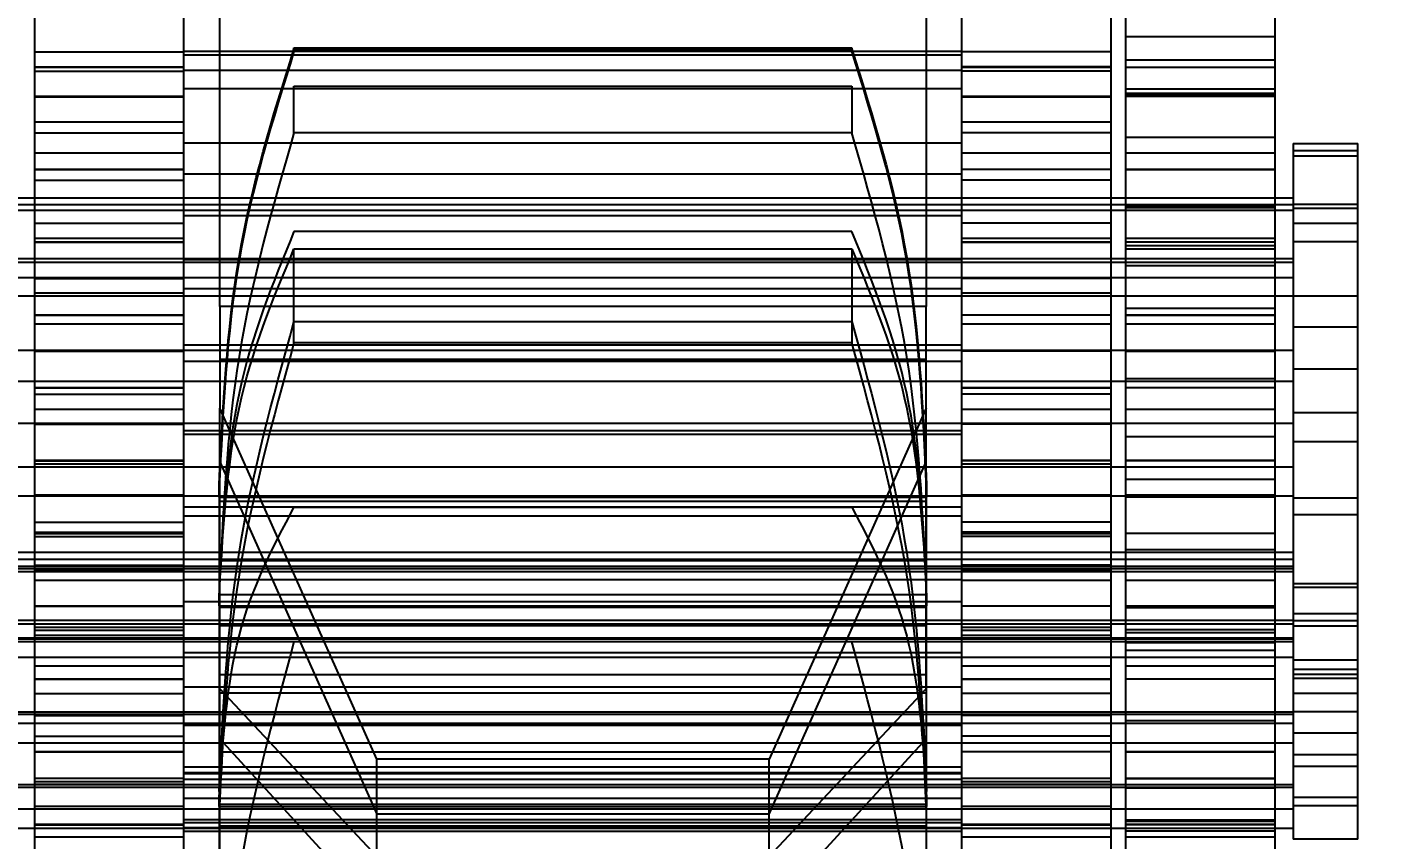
# Model space of a CAD drawing. Header units: metres. Extents: x 0 to 63075, y 0 to 44550.
# Drawn here: x 39115.19 to 39129.14, y 16376.44 to 16384.73 of the extents above; entities that cross this region are included whole.
import ezdxf

# ---------------------------------------------------------------- set-up
doc = ezdxf.new("R2010")
doc.units = ezdxf.units.M
doc.header["$LTSCALE"] = 75
doc.linetypes.add('HIDDEN2', pattern=[4.7625, 3.175, -1.5875])
doc.layers.add('SDM', color=7, linetype='Continuous')
doc.layers.add('ST1', color=7, linetype='HIDDEN2')
doc.styles.add('ROMANS', font='ROMANS.SHX')
doc.dimstyles.new('75___1-75', dxfattribs={"dimscale": 75, "dimtxt": 2.5, "dimasz": 2, "dimexe": 1.5, "dimexo": 1, "dimgap": 0.5, "dimtad": 1, "dimdec": 0, "dimzin": 12, "dimtxsty": 'ROMANS', "dimcen": 0, "dimclrd": 256, "dimclre": 256, "dimclrt": 3, "dimazin": 3, "dimtfac": 1, "dimtdec": 0, "dimtmove": 0, "dimatfit": 0, "dimfxl": 1, "dimlwd": -1, "dimlwe": -1, "dimarcsym": 0})

# ---------------------------------------------------------------- blocks, each defined once
blk = doc.blocks.new('*D36')
at = {"layer": 'Defpoints', "color": 0, "transparency": 16777216}
for p in [(35489.466, 16728.439), (39220.756, 16728.439), (39078.518, 16285.374)]:
    blk.add_point(p, dxfattribs=at)
at = {"layer": 'SDM', "transparency": 16777216}
for p, q in [((35489.466, 16878.439), (35489.466, 17585.582)), ((39145.756, 16728.439), (35376.966, 16728.439)), ((35489.466, 16285.374), (35489.466, 16728.439)), ((39003.518, 16285.374), (35376.966, 16285.374)), ((35489.466, 16135.374), (35489.466, 15985.374))]:
    blk.add_line(p, q, dxfattribs=at)
for points in [[(35464.466, 16878.439), (35514.466, 16878.439), (35489.466, 16728.439)], [(35464.466, 16135.374), (35514.466, 16135.374), (35489.466, 16285.374)]]:
    blk.add_solid(points, dxfattribs=at)
at = {"layer": 'SDM', "color": 3, "transparency": 16777216, "insert": (35358.216, 17307.01), "char_height": 187.5, "attachment_point": 5, "rotation": 90, "style": 'ROMANS'}
blk.add_mtext('443', dxfattribs=at)
blk = doc.blocks.new('A$C542b401d')
at = {"layer": 'ST1'}
for p, q in [((297.515, 1444.14), (297.515, 1454.806)), ((299.035, 1444.14), (299.035, 1454.806)), ((306.965, 1444.14), (306.965, 1454.755)), ((308.485, 1444.14), (308.485, 1454.755)), ((295.843, 1443.914), (295.843, 1449.942)), ((297.363, 1443.914), (297.363, 1449.942)), ((299.4, 1446.744), (299.4, 1441.742)), ((306.6, 1441.742), (306.6, 1446.744)), ((295.843, 1444.492), (297.363, 1444.492)), ((297.515, 1444.337), (299.035, 1444.337)), ((306.965, 1444.346), (299.035, 1444.346)), ((306.965, 1444.307), (299.035, 1444.307)), ((300.157, 1444.38), (300.157, 1444.345)), ((305.843, 1444.38), (300.157, 1444.38)), ((305.843, 1444.365), (300.157, 1444.365)), ((300.157, 1444.345), (305.843, 1444.345)), ((305.843, 1444.345), (305.843, 1444.38)), ((308.485, 1444.337), (306.965, 1444.337)), ((295.843, 1444.253), (297.363, 1444.253)), ((297.363, 1444.182), (295.843, 1444.182)), ((297.515, 1444.186), (299.035, 1444.186)), ((299.035, 1444.182), (297.515, 1444.182)), ((306.965, 1444.153), (299.035, 1444.153)), ((308.485, 1444.186), (306.965, 1444.186)), ((308.485, 1444.182), (306.965, 1444.182)), ((297.515, 1444.14), (299.035, 1444.14)), ((297.515, 1439.397), (297.515, 1444.14)), ((299.035, 1439.397), (299.035, 1444.14)), ((308.485, 1444.14), (306.965, 1444.14)), ((306.965, 1439.397), (306.965, 1444.14)), ((308.485, 1439.397), (308.485, 1444.14)), ((295.843, 1434.456), (295.843, 1443.959)), ((295.843, 1443.959), (297.363, 1443.959)), ((295.843, 1443.914), (297.363, 1443.914)), ((295.843, 1443.901), (297.363, 1443.901)), ((297.363, 1443.886), (295.843, 1443.886)), ((295.843, 1443.882), (297.363, 1443.882)), ((297.363, 1434.456), (297.363, 1443.959)), ((299.035, 1443.886), (297.515, 1443.886)), ((297.515, 1443.878), (299.035, 1443.878)), ((306.965, 1443.966), (299.035, 1443.966)), ((300.157, 1443.988), (300.157, 1443.512)), ((305.843, 1443.988), (300.157, 1443.988)), ((305.843, 1443.512), (305.843, 1443.988)), ((308.485, 1443.886), (306.965, 1443.886)), ((306.965, 1443.878), (308.485, 1443.878)), ((297.515, 1443.62), (299.035, 1443.62)), ((306.965, 1443.62), (308.485, 1443.62)), ((295.843, 1443.465), (297.363, 1443.465)), ((297.515, 1443.511), (299.035, 1443.511)), ((300.157, 1443.512), (305.843, 1443.512)), ((308.485, 1443.511), (306.965, 1443.511)), ((295, 1443.277), (295, 1443.403)), ((295.658, 1443.403), (295, 1443.403)), ((295.658, 1443.334), (295, 1443.334)), ((295.658, 1443.403), (295.658, 1443.277)), ((297.363, 1443.31), (295.843, 1443.31)), ((299.035, 1443.31), (297.515, 1443.31)), ((306.965, 1443.411), (299.035, 1443.411)), ((308.485, 1443.31), (306.965, 1443.31)), ((295, 1442.746), (295, 1443.277)), ((295.658, 1443.277), (295, 1443.277)), ((295.658, 1443.277), (295.658, 1442.746)), ((297.363, 1443.143), (295.843, 1443.143)), ((295.843, 1443.136), (297.363, 1443.136)), ((299.035, 1443.143), (297.515, 1443.143)), ((297.515, 1443.139), (299.035, 1443.139)), ((297.515, 1443.029), (299.035, 1443.029)), ((306.965, 1443.094), (299.035, 1443.094)), ((308.485, 1443.143), (306.965, 1443.143)), ((308.485, 1443.139), (306.965, 1443.139)), ((308.485, 1443.029), (306.965, 1443.029)), ((295.658, 1442.784), (295, 1442.784)), ((310.157, 1442.85), (295.658, 1442.85)), ((310.157, 1442.781), (295.658, 1442.781)), ((297.363, 1442.85), (295.843, 1442.85)), ((297.363, 1442.781), (295.843, 1442.781)), ((295.843, 1442.768), (297.363, 1442.768)), ((295.843, 1442.748), (297.363, 1442.748)), ((299.035, 1442.85), (297.515, 1442.85)), ((299.035, 1442.781), (297.515, 1442.781)), ((306.965, 1442.85), (299.035, 1442.85)), ((306.965, 1442.781), (299.035, 1442.781)), ((308.485, 1442.85), (306.965, 1442.85)), ((308.485, 1442.781), (306.965, 1442.781)), ((295, 1441.825), (295, 1442.746)), ((295.658, 1442.746), (295, 1442.746)), ((295.658, 1442.746), (295.658, 1441.825)), ((310.157, 1442.724), (295.658, 1442.724)), ((297.363, 1442.724), (295.843, 1442.724)), ((299.035, 1442.724), (297.515, 1442.724)), ((306.965, 1442.724), (299.035, 1442.724)), ((306.965, 1442.668), (299.035, 1442.668)), ((308.485, 1442.724), (306.965, 1442.724)), ((295.658, 1442.592), (295, 1442.592)), ((297.515, 1442.593), (299.035, 1442.593)), ((300.157, 1442.507), (305.843, 1442.507)), ((308.485, 1442.593), (306.965, 1442.593)), ((295.658, 1442.405), (295, 1442.405)), ((297.363, 1442.438), (295.843, 1442.438)), ((297.363, 1442.401), (295.843, 1442.401)), ((295.843, 1442.397), (297.363, 1442.397)), ((295.843, 1442.36), (297.363, 1442.36)), ((299.035, 1442.438), (297.515, 1442.438)), ((299.035, 1442.401), (297.515, 1442.401)), ((297.515, 1442.393), (299.035, 1442.393)), ((300.157, 1442.328), (300.157, 1441.371)), ((305.843, 1442.328), (300.157, 1442.328)), ((305.843, 1441.371), (305.843, 1442.328)), ((308.485, 1442.438), (306.965, 1442.438)), ((308.485, 1442.401), (306.965, 1442.401)), ((306.965, 1442.393), (308.485, 1442.393)), ((310.157, 1442.231), (295.658, 1442.231)), ((310.157, 1442.192), (295.658, 1442.192)), ((295.843, 1442.326), (297.363, 1442.326)), ((297.363, 1442.231), (295.843, 1442.231)), ((297.363, 1442.192), (295.843, 1442.192)), ((299.035, 1442.231), (297.515, 1442.231)), ((299.035, 1442.192), (297.515, 1442.192)), ((306.965, 1442.231), (299.035, 1442.231)), ((306.965, 1442.222), (299.035, 1442.222)), ((306.965, 1442.192), (299.035, 1442.192)), ((308.485, 1442.231), (306.965, 1442.231)), ((308.485, 1442.192), (306.965, 1442.192)), ((295.843, 1442.157), (297.363, 1442.157)), ((310.157, 1442.038), (295.658, 1442.038)), ((297.363, 1442.038), (295.843, 1442.038)), ((299.035, 1442.038), (297.515, 1442.038)), ((297.515, 1442.026), (299.035, 1442.026)), ((306.965, 1442.038), (299.035, 1442.038)), ((306.965, 1441.926), (299.035, 1441.926)), ((308.485, 1442.038), (306.965, 1442.038)), ((308.485, 1442.026), (306.965, 1442.026)), ((295.658, 1441.849), (295, 1441.849)), ((295, 1437.949), (295, 1441.825)), ((310.157, 1441.851), (295.658, 1441.851)), ((295.658, 1441.825), (295.658, 1437.949)), ((297.363, 1441.851), (295.843, 1441.851)), ((297.515, 1441.876), (299.035, 1441.876)), ((299.035, 1441.851), (297.515, 1441.851)), ((306.965, 1441.851), (299.035, 1441.851)), ((306.965, 1441.876), (308.485, 1441.876)), ((308.485, 1441.851), (306.965, 1441.851)), ((295.843, 1441.721), (297.363, 1441.721)), ((297.363, 1441.658), (295.843, 1441.658)), ((295.843, 1441.651), (297.363, 1441.651)), ((299.035, 1441.658), (297.515, 1441.658)), ((297.515, 1441.654), (299.035, 1441.654)), ((299.4, 1441.742), (306.6, 1441.742)), ((299.4, 1440.704), (299.4, 1441.742)), ((306.6, 1441.742), (306.6, 1440.704)), ((308.485, 1441.658), (306.965, 1441.658)), ((308.485, 1441.654), (306.965, 1441.654)), ((295.658, 1441.533), (295, 1441.533)), ((297.363, 1441.566), (295.843, 1441.566)), ((299.035, 1441.566), (297.515, 1441.566)), ((305.843, 1441.587), (300.157, 1441.587)), ((308.485, 1441.566), (306.965, 1441.566)), ((300.157, 1441.371), (305.843, 1441.371)), ((310.157, 1441.296), (295.658, 1441.296)), ((297.363, 1441.296), (295.843, 1441.296)), ((295.843, 1441.283), (297.363, 1441.283)), ((299.035, 1441.296), (297.515, 1441.296)), ((297.515, 1441.285), (299.035, 1441.285)), ((306.965, 1441.35), (299.035, 1441.35)), ((306.965, 1441.296), (299.035, 1441.296)), ((308.485, 1441.296), (306.965, 1441.296)), ((308.485, 1441.285), (306.965, 1441.285)), ((295.658, 1441.107), (295, 1441.107)), ((306.965, 1441.183), (299.035, 1441.183)), ((299.4, 1441.202), (306.6, 1441.202)), ((310.157, 1440.979), (295.658, 1440.979)), ((295.843, 1441.004), (297.363, 1441.004)), ((297.363, 1440.979), (295.843, 1440.979)), ((299.035, 1440.979), (297.515, 1440.979)), ((306.965, 1440.979), (299.035, 1440.979)), ((308.485, 1440.979), (306.965, 1440.979)), ((297.363, 1440.916), (295.843, 1440.916)), ((295.843, 1440.912), (297.363, 1440.912)), ((299.035, 1440.916), (297.515, 1440.916)), ((297.515, 1440.908), (299.035, 1440.908)), ((297.515, 1440.849), (299.035, 1440.849)), ((308.485, 1440.916), (306.965, 1440.916)), ((306.965, 1440.908), (308.485, 1440.908)), ((308.485, 1440.849), (306.965, 1440.849)), ((295.658, 1440.661), (295, 1440.661)), ((297.363, 1440.694), (295.843, 1440.694)), ((299.035, 1440.694), (297.515, 1440.694)), ((299.4, 1440.704), (301, 1437.125)), ((299.4, 1437.843), (299.4, 1440.704)), ((305, 1437.125), (306.6, 1440.704)), ((306.6, 1437.843), (306.6, 1440.704)), ((308.485, 1440.694), (306.965, 1440.694)), ((310.157, 1440.553), (295.658, 1440.553)), ((297.363, 1440.553), (295.843, 1440.553)), ((299.035, 1440.553), (297.515, 1440.553)), ((297.515, 1440.541), (299.035, 1440.541)), ((306.965, 1440.553), (299.035, 1440.553)), ((308.485, 1440.553), (306.965, 1440.553)), ((308.485, 1440.541), (306.965, 1440.541)), ((295.843, 1440.413), (297.363, 1440.413)), ((306.965, 1440.478), (299.035, 1440.478)), ((306.965, 1440.441), (299.035, 1440.441)), ((295.658, 1440.364), (295, 1440.364)), ((310.157, 1440.107), (295.658, 1440.107)), ((297.363, 1440.173), (295.843, 1440.173)), ((295.843, 1440.166), (297.363, 1440.166)), ((297.363, 1440.107), (295.843, 1440.107)), ((299.035, 1440.173), (297.515, 1440.173)), ((297.515, 1440.169), (299.035, 1440.169)), ((297.515, 1440.132), (299.035, 1440.132)), ((299.035, 1440.107), (297.515, 1440.107)), ((306.965, 1440.107), (299.035, 1440.107)), ((301, 1436.565), (299.4, 1440.158)), ((306.6, 1440.158), (305, 1436.565)), ((308.485, 1440.173), (306.965, 1440.173)), ((308.485, 1440.169), (306.965, 1440.169)), ((306.965, 1440.132), (308.485, 1440.132)), ((308.485, 1440.107), (306.965, 1440.107)), ((295.843, 1439.977), (297.363, 1439.977)), ((299.395, 1439.883), (299.395, 1440.047)), ((306.605, 1440.047), (306.605, 1439.883)), ((297.363, 1439.822), (295.843, 1439.822)), ((299.035, 1439.822), (297.515, 1439.822)), ((299.395, 1439.929), (299.395, 1439.802)), ((299.395, 1439.917), (299.395, 1439.798)), ((299.395, 1439.798), (299.395, 1439.917)), ((299.395, 1439.756), (299.395, 1439.883)), ((306.605, 1439.802), (306.605, 1439.929)), ((306.605, 1439.798), (306.605, 1439.917)), ((306.605, 1439.917), (306.605, 1439.798)), ((306.605, 1439.883), (306.605, 1439.756)), ((308.485, 1439.822), (306.965, 1439.822)), ((295.658, 1439.789), (295, 1439.789)), ((310.157, 1439.811), (295.658, 1439.811)), ((297.363, 1439.811), (295.843, 1439.811)), ((295.843, 1439.798), (297.363, 1439.798)), ((299.035, 1439.811), (297.515, 1439.811)), ((306.965, 1439.811), (299.035, 1439.811)), ((306.965, 1439.698), (299.035, 1439.698)), ((306.605, 1439.802), (299.395, 1439.802)), ((306.605, 1439.798), (299.395, 1439.798)), ((306.605, 1439.756), (299.395, 1439.756)), ((299.395, 1438.818), (299.395, 1439.756)), ((305.843, 1439.694), (300.157, 1439.694)), ((306.605, 1439.756), (306.605, 1438.783)), ((308.485, 1439.811), (306.965, 1439.811)), ((295.658, 1439.622), (295, 1439.622)), ((297.515, 1439.541), (299.035, 1439.541)), ((306.965, 1439.606), (299.035, 1439.606)), ((308.485, 1439.541), (306.965, 1439.541)), ((297.363, 1439.431), (295.843, 1439.431)), ((295.843, 1439.427), (297.363, 1439.427)), ((297.515, 1439.44), (299.035, 1439.44)), ((299.035, 1439.431), (297.515, 1439.431)), ((297.515, 1439.423), (299.035, 1439.423)), ((308.485, 1439.44), (306.965, 1439.44)), ((308.485, 1439.431), (306.965, 1439.431)), ((306.965, 1439.423), (308.485, 1439.423)), ((297.515, 1439.397), (299.035, 1439.397)), ((297.515, 1434.427), (297.515, 1439.397)), ((299.035, 1434.427), (299.035, 1439.397)), ((308.485, 1439.397), (306.965, 1439.397)), ((306.965, 1434.427), (306.965, 1439.397)), ((308.485, 1434.427), (308.485, 1439.397)), ((310.157, 1439.235), (295.658, 1439.235)), ((295.658, 1439.16), (310.157, 1439.16)), ((295.843, 1439.259), (297.363, 1439.259)), ((297.363, 1439.235), (295.843, 1439.235)), ((295.843, 1439.16), (297.363, 1439.16)), ((299.035, 1439.235), (297.515, 1439.235)), ((297.515, 1439.16), (299.035, 1439.16)), ((306.965, 1439.235), (299.035, 1439.235)), ((299.035, 1439.16), (306.965, 1439.16)), ((306.6, 1439.152), (299.4, 1439.152)), ((308.485, 1439.235), (306.965, 1439.235)), ((306.965, 1439.16), (308.485, 1439.16)), ((295.658, 1439.091), (310.157, 1439.091)), ((310.157, 1439.068), (295.658, 1439.068)), ((295.658, 1439.034), (310.157, 1439.034)), ((295.843, 1439.091), (297.363, 1439.091)), ((297.363, 1439.068), (295.843, 1439.068)), ((295.843, 1439.034), (297.363, 1439.034)), ((297.515, 1439.104), (299.035, 1439.104)), ((297.515, 1439.091), (299.035, 1439.091)), ((299.035, 1439.068), (297.515, 1439.068)), ((297.515, 1439.056), (299.035, 1439.056)), ((297.515, 1439.034), (299.035, 1439.034)), ((299.035, 1439.091), (306.965, 1439.091)), ((306.965, 1439.068), (299.035, 1439.068)), ((299.035, 1439.034), (306.965, 1439.034)), ((308.485, 1439.104), (306.965, 1439.104)), ((306.965, 1439.091), (308.485, 1439.091)), ((308.485, 1439.068), (306.965, 1439.068)), ((308.485, 1439.056), (306.965, 1439.056)), ((306.965, 1439.034), (308.485, 1439.034)), ((295.658, 1438.917), (295, 1438.917)), ((295.658, 1438.879), (295, 1438.879)), ((297.363, 1438.95), (295.843, 1438.95)), ((299.035, 1438.95), (297.515, 1438.95)), ((306.965, 1438.956), (299.035, 1438.956)), ((308.485, 1438.95), (306.965, 1438.95)), ((306.965, 1438.734), (299.035, 1438.734)), ((299.395, 1438.689), (299.395, 1438.818)), ((299.395, 1438.818), (299.395, 1438.689)), ((306.605, 1438.806), (299.395, 1438.806)), ((299.395, 1436.575), (299.395, 1438.783)), ((306.605, 1438.818), (306.605, 1438.689)), ((306.605, 1438.689), (306.605, 1438.818)), ((306.605, 1438.783), (306.605, 1436.575)), ((295, 1438.606), (295.658, 1438.606)), ((297.363, 1438.688), (295.843, 1438.688)), ((295.843, 1438.681), (297.363, 1438.681)), ((295.843, 1438.668), (297.363, 1438.668)), ((299.035, 1438.688), (297.515, 1438.688)), ((297.515, 1438.684), (299.035, 1438.684)), ((306.605, 1438.689), (299.395, 1438.689)), ((306.605, 1438.674), (299.395, 1438.674)), ((306.6, 1438.68), (299.4, 1438.68)), ((308.485, 1438.688), (306.965, 1438.688)), ((308.485, 1438.684), (306.965, 1438.684)), ((295, 1438.537), (295.658, 1438.537)), ((295, 1438.48), (295.658, 1438.48)), ((295.658, 1438.541), (310.157, 1438.541)), ((295.658, 1438.502), (310.157, 1438.502)), ((295.843, 1438.541), (297.363, 1438.541)), ((295.843, 1438.502), (297.363, 1438.502)), ((295.843, 1438.443), (297.363, 1438.443)), ((297.515, 1438.541), (299.035, 1438.541)), ((297.515, 1438.502), (299.035, 1438.502)), ((299.035, 1438.471), (297.515, 1438.471)), ((299.035, 1438.441), (297.515, 1438.441)), ((299.035, 1438.541), (306.965, 1438.541)), ((299.035, 1438.502), (306.965, 1438.502)), ((299.4, 1438.484), (306.6, 1438.484)), ((306.965, 1438.541), (308.485, 1438.541)), ((306.965, 1438.502), (308.485, 1438.502)), ((308.485, 1438.471), (306.965, 1438.471)), ((308.485, 1438.441), (306.965, 1438.441)), ((310.157, 1438.363), (295.658, 1438.363)), ((295.658, 1438.348), (310.157, 1438.348)), ((310.157, 1438.326), (295.658, 1438.326)), ((295.843, 1438.413), (297.363, 1438.413)), ((297.363, 1438.363), (295.843, 1438.363)), ((295.843, 1438.348), (297.363, 1438.348)), ((297.363, 1438.326), (295.843, 1438.326)), ((295.843, 1438.313), (297.363, 1438.313)), ((297.515, 1438.387), (299.035, 1438.387)), ((299.035, 1438.363), (297.515, 1438.363)), ((297.515, 1438.348), (299.035, 1438.348)), ((299.035, 1438.326), (297.515, 1438.326)), ((306.965, 1438.363), (299.035, 1438.363)), ((299.035, 1438.348), (306.965, 1438.348)), ((306.965, 1438.326), (299.035, 1438.326)), ((300.157, 1438.323), (305.843, 1438.323)), ((306.965, 1438.387), (308.485, 1438.387)), ((308.485, 1438.363), (306.965, 1438.363)), ((306.965, 1438.348), (308.485, 1438.348)), ((308.485, 1438.326), (306.965, 1438.326)), ((295.658, 1438.161), (310.157, 1438.161)), ((295.843, 1438.232), (297.363, 1438.232)), ((295.843, 1438.161), (297.363, 1438.161)), ((297.515, 1438.161), (299.035, 1438.161)), ((306.965, 1438.213), (299.035, 1438.213)), ((299.035, 1438.161), (306.965, 1438.161)), ((306.965, 1438.161), (308.485, 1438.161)), ((295.658, 1438.137), (295, 1438.137)), ((295.658, 1438.044), (295, 1438.044)), ((297.363, 1438.077), (295.843, 1438.077)), ((299.035, 1438.077), (297.515, 1438.077)), ((308.485, 1438.077), (306.965, 1438.077)), ((295, 1437.987), (295.658, 1437.987)), ((295, 1437.172), (295, 1437.949)), ((295, 1437.949), (295.658, 1437.949)), ((295.658, 1437.949), (295.658, 1437.172)), ((297.363, 1437.946), (295.843, 1437.946)), ((295.843, 1437.942), (297.363, 1437.942)), ((299.035, 1437.946), (297.515, 1437.946)), ((297.515, 1437.938), (299.035, 1437.938)), ((299.4, 1437.986), (306.6, 1437.986)), ((308.485, 1437.946), (306.965, 1437.946)), ((306.965, 1437.938), (308.485, 1437.938)), ((295, 1437.795), (295.658, 1437.795)), ((297.515, 1437.796), (299.035, 1437.796)), ((306.965, 1437.862), (299.035, 1437.862)), ((299.395, 1437.799), (306.605, 1437.799)), ((301, 1436.132), (299.4, 1437.843)), ((299.4, 1437.843), (299.4, 1434.033)), ((306.6, 1437.843), (305, 1436.132)), ((306.6, 1434.033), (306.6, 1437.843)), ((308.485, 1437.796), (306.965, 1437.796)), ((295, 1437.608), (295.658, 1437.608)), ((295.658, 1437.606), (310.157, 1437.606)), ((295.843, 1437.606), (297.363, 1437.606)), ((297.515, 1437.606), (299.035, 1437.606)), ((299.035, 1437.606), (306.965, 1437.606)), ((306.965, 1437.606), (308.485, 1437.606)), ((310.157, 1437.583), (295.658, 1437.583)), ((310.157, 1437.491), (295.658, 1437.491)), ((297.363, 1437.583), (295.843, 1437.583)), ((295.843, 1437.515), (297.363, 1437.515)), ((297.363, 1437.491), (295.843, 1437.491)), ((299.035, 1437.583), (297.515, 1437.583)), ((297.515, 1437.571), (299.035, 1437.571)), ((299.035, 1437.491), (297.515, 1437.491)), ((306.965, 1437.583), (299.035, 1437.583)), ((306.965, 1437.491), (299.035, 1437.491)), ((306.965, 1437.471), (299.035, 1437.471)), ((308.485, 1437.583), (306.965, 1437.583)), ((308.485, 1437.571), (306.965, 1437.571)), ((308.485, 1437.491), (306.965, 1437.491)), ((295.658, 1437.394), (295, 1437.394)), ((297.515, 1437.36), (299.035, 1437.36)), ((299.4, 1437.334), (301, 1435.585)), ((305, 1435.585), (306.6, 1437.334)), ((308.485, 1437.36), (306.965, 1437.36)), ((295, 1436.31), (295, 1437.172)), ((295.658, 1437.172), (295, 1437.172)), ((295.658, 1437.289), (310.157, 1437.289)), ((295.658, 1437.172), (295.658, 1436.31)), ((295.843, 1437.289), (297.363, 1437.289)), ((297.363, 1437.205), (295.843, 1437.205)), ((297.363, 1437.203), (295.843, 1437.203)), ((295.843, 1437.196), (297.363, 1437.196)), ((297.515, 1437.289), (299.035, 1437.289)), ((299.035, 1437.205), (297.515, 1437.205)), ((299.035, 1437.203), (297.515, 1437.203)), ((297.515, 1437.199), (299.035, 1437.199)), ((299.035, 1437.289), (306.965, 1437.289)), ((299.395, 1437.288), (306.605, 1437.288)), ((299.395, 1437.196), (306.605, 1437.196)), ((306.965, 1437.289), (308.485, 1437.289)), ((308.485, 1437.205), (306.965, 1437.205)), ((308.485, 1437.203), (306.965, 1437.203)), ((308.485, 1437.199), (306.965, 1437.199)), ((295, 1437.052), (295.658, 1437.052)), ((299.035, 1437.045), (306.965, 1437.045)), ((301, 1436.132), (301, 1437.125)), ((301, 1437.125), (305, 1437.125)), ((305, 1436.132), (305, 1437.125)), ((297.363, 1436.932), (295.843, 1436.932)), ((295.843, 1436.924), (297.363, 1436.924)), ((299.035, 1436.932), (297.515, 1436.932)), ((299.035, 1436.897), (297.515, 1436.897)), ((306.965, 1436.99), (299.035, 1436.99)), ((299.035, 1436.976), (306.965, 1436.976)), ((299.035, 1436.919), (306.965, 1436.919)), ((308.485, 1436.932), (306.965, 1436.932)), ((308.485, 1436.897), (306.965, 1436.897)), ((295.658, 1436.863), (310.157, 1436.863)), ((310.157, 1436.841), (295.658, 1436.841)), ((295.843, 1436.863), (297.363, 1436.863)), ((297.363, 1436.841), (295.843, 1436.841)), ((295.843, 1436.828), (297.363, 1436.828)), ((299.035, 1436.869), (297.515, 1436.869)), ((297.515, 1436.863), (299.035, 1436.863)), ((299.035, 1436.841), (297.515, 1436.841)), ((299.035, 1436.863), (306.965, 1436.863)), ((306.965, 1436.841), (299.035, 1436.841)), ((308.485, 1436.869), (306.965, 1436.869)), ((306.965, 1436.863), (308.485, 1436.863)), ((308.485, 1436.841), (306.965, 1436.841)), ((295, 1436.736), (295.658, 1436.736)), ((295.658, 1436.652), (295, 1436.652)), ((310.157, 1436.619), (295.658, 1436.619)), ((297.363, 1436.619), (295.843, 1436.619)), ((297.515, 1436.643), (299.035, 1436.643)), ((299.035, 1436.619), (297.515, 1436.619)), ((306.965, 1436.728), (299.035, 1436.728)), ((306.965, 1436.619), (299.035, 1436.619)), ((299.395, 1436.737), (299.395, 1436.642)), ((299.395, 1436.642), (299.395, 1436.737)), ((306.605, 1436.665), (299.395, 1436.665)), ((306.605, 1436.642), (299.395, 1436.642)), ((306.605, 1436.642), (306.605, 1436.737)), ((306.605, 1436.737), (306.605, 1436.642)), ((306.965, 1436.643), (308.485, 1436.643)), ((308.485, 1436.619), (306.965, 1436.619)), ((297.363, 1436.508), (295.843, 1436.508)), ((295.843, 1436.488), (297.363, 1436.488)), ((306.965, 1436.511), (299.035, 1436.511)), ((306.965, 1436.481), (299.035, 1436.481)), ((299.395, 1436.447), (299.395, 1436.575)), ((301, 1436.565), (305, 1436.565)), ((306.605, 1436.575), (306.605, 1436.447)), ((295.658, 1436.417), (310.157, 1436.417)), ((297.363, 1436.461), (295.843, 1436.461)), ((295.843, 1436.457), (297.363, 1436.457)), ((295.843, 1436.417), (297.363, 1436.417)), ((297.363, 1436.393), (295.843, 1436.393)), ((297.363, 1436.333), (295.843, 1436.333)), ((299.035, 1436.461), (297.515, 1436.461)), ((297.515, 1436.453), (299.035, 1436.453)), ((297.515, 1436.417), (299.035, 1436.417)), ((299.035, 1436.333), (297.515, 1436.333)), ((299.035, 1436.426), (306.965, 1436.426)), ((299.035, 1436.417), (306.965, 1436.417)), ((299.035, 1436.387), (306.965, 1436.387)), ((306.605, 1436.447), (299.395, 1436.447)), ((299.395, 1433.528), (299.395, 1436.447)), ((306.605, 1436.447), (306.605, 1433.495)), ((308.485, 1436.461), (306.965, 1436.461)), ((306.965, 1436.453), (308.485, 1436.453)), ((306.965, 1436.417), (308.485, 1436.417)), ((308.485, 1436.333), (306.965, 1436.333)), ((295, 1436.31), (295.658, 1436.31))]:
    blk.add_line(p, q, dxfattribs=at)
for points, knots in [([(300.157, 1444.365), (299.941, 1443.674), (299.508, 1442.293), (299.433, 1440.716), (299.395, 1439.929)], [0, 0, 0, 0, 0.500372, 1, 1, 1, 1]), ([(299.395, 1439.883), (299.433, 1440.673), (299.508, 1442.256), (299.941, 1443.649), (300.157, 1444.345)], [0, 0, 0, 0, 0.499479, 1, 1, 1, 1]), ([(306.605, 1439.929), (306.567, 1440.716), (306.492, 1442.293), (306.06, 1443.674), (305.843, 1444.365)], [0, 0, 0, 0, 0.499427, 1, 1, 1, 1]), ([(305.843, 1444.345), (306.059, 1443.649), (306.492, 1442.256), (306.567, 1440.673), (306.605, 1439.883)], [0, 0, 0, 0, 0.500514, 1, 1, 1, 1]), ([(299.395, 1438.818), (299.433, 1439.632), (299.508, 1441.264), (299.94, 1442.762), (300.157, 1443.512)], [0, 0, 0, 0, 0.499098, 1, 1, 1, 1]), ([(305.843, 1443.512), (306.059, 1442.763), (306.492, 1441.265), (306.567, 1439.634), (306.605, 1438.818)], [0, 0, 0, 0, 0.5001333, 1, 1, 1, 1]), ([(299.395, 1438.915), (299.433, 1439.586), (299.508, 1440.929), (299.941, 1441.981), (300.157, 1442.507)], [0, 0, 0, 0, 0.499464, 1, 1, 1, 1]), ([(305.843, 1442.507), (306.059, 1441.981), (306.492, 1440.929), (306.567, 1439.586), (306.605, 1438.915)], [0, 0, 0, 0, 0.500529, 1, 1, 1, 1]), ([(300.157, 1442.328), (299.941, 1441.811), (299.508, 1440.777), (299.433, 1439.447), (299.395, 1438.783)], [0, 0, 0, 0, 0.500133, 1, 1, 1, 1]), ([(306.605, 1438.783), (306.567, 1439.446), (306.492, 1440.776), (306.06, 1441.81), (305.843, 1442.328)], [0, 0, 0, 0, 0.499098, 1, 1, 1, 1]), ([(300.157, 1441.587), (299.941, 1440.806), (299.508, 1439.244), (299.433, 1437.61), (299.395, 1436.794)], [0, 0, 0, 0, 0.500513, 1, 1, 1, 1]), ([(306.605, 1436.794), (306.567, 1437.61), (306.492, 1439.244), (306.059, 1440.806), (305.843, 1441.587)], [0, 0, 0, 0, 0.49948, 1, 1, 1, 1]), ([(299.395, 1436.575), (299.433, 1437.39), (299.508, 1439.022), (299.94, 1440.587), (300.157, 1441.371)], [0, 0, 0, 0, 0.499419, 1, 1, 1, 1]), ([(305.843, 1441.371), (306.059, 1440.588), (306.492, 1439.023), (306.567, 1437.391), (306.605, 1436.575)], [0, 0, 0, 0, 0.500261, 1, 1, 1, 1]), ([(300.157, 1439.694), (299.941, 1439.284), (299.508, 1438.464), (299.433, 1437.312), (299.395, 1436.737)], [0, 0, 0, 0, 0.500514, 1, 1, 1, 1]), ([(306.605, 1436.737), (306.567, 1437.312), (306.492, 1438.464), (306.059, 1439.284), (305.843, 1439.694)], [0, 0, 0, 0, 0.499479, 1, 1, 1, 1]), ([(299.395, 1433.572), (299.433, 1434.364), (299.508, 1435.949), (299.94, 1437.531), (300.157, 1438.323)], [0, 0, 0, 0, 0.499427, 1, 1, 1, 1]), ([(305.843, 1438.323), (306.059, 1437.531), (306.492, 1435.95), (306.567, 1434.364), (306.605, 1433.572)], [0, 0, 0, 0, 0.500372, 1, 1, 1, 1])]:
    blk.add_open_spline(points, degree=3, knots=knots, dxfattribs=at)

msp = doc.modelspace()

# ---------------------------------------------------------------- block references
at = {"layer": 'SDM', "xscale": -1}
msp.add_blockref('A$C542b401d', (39423.755, 14940.137), dxfattribs=at)

# ---------------------------------------------------------------- dimensions: what is measured, and where the dimension line sits
at = {"layer": 'SDM'}
dim = msp.add_linear_dim(base=(35489.466, 16728.439), p1=(39078.518, 16285.374), p2=(39220.756, 16728.439), angle=90, dimstyle='75___1-75', dxfattribs=at)
dim.commit()
dim.dimension.update_dxf_attribs({"geometry": '*D36', "text_midpoint": (35358.216, 17307.01)})

doc.saveas('drawing.dxf')
